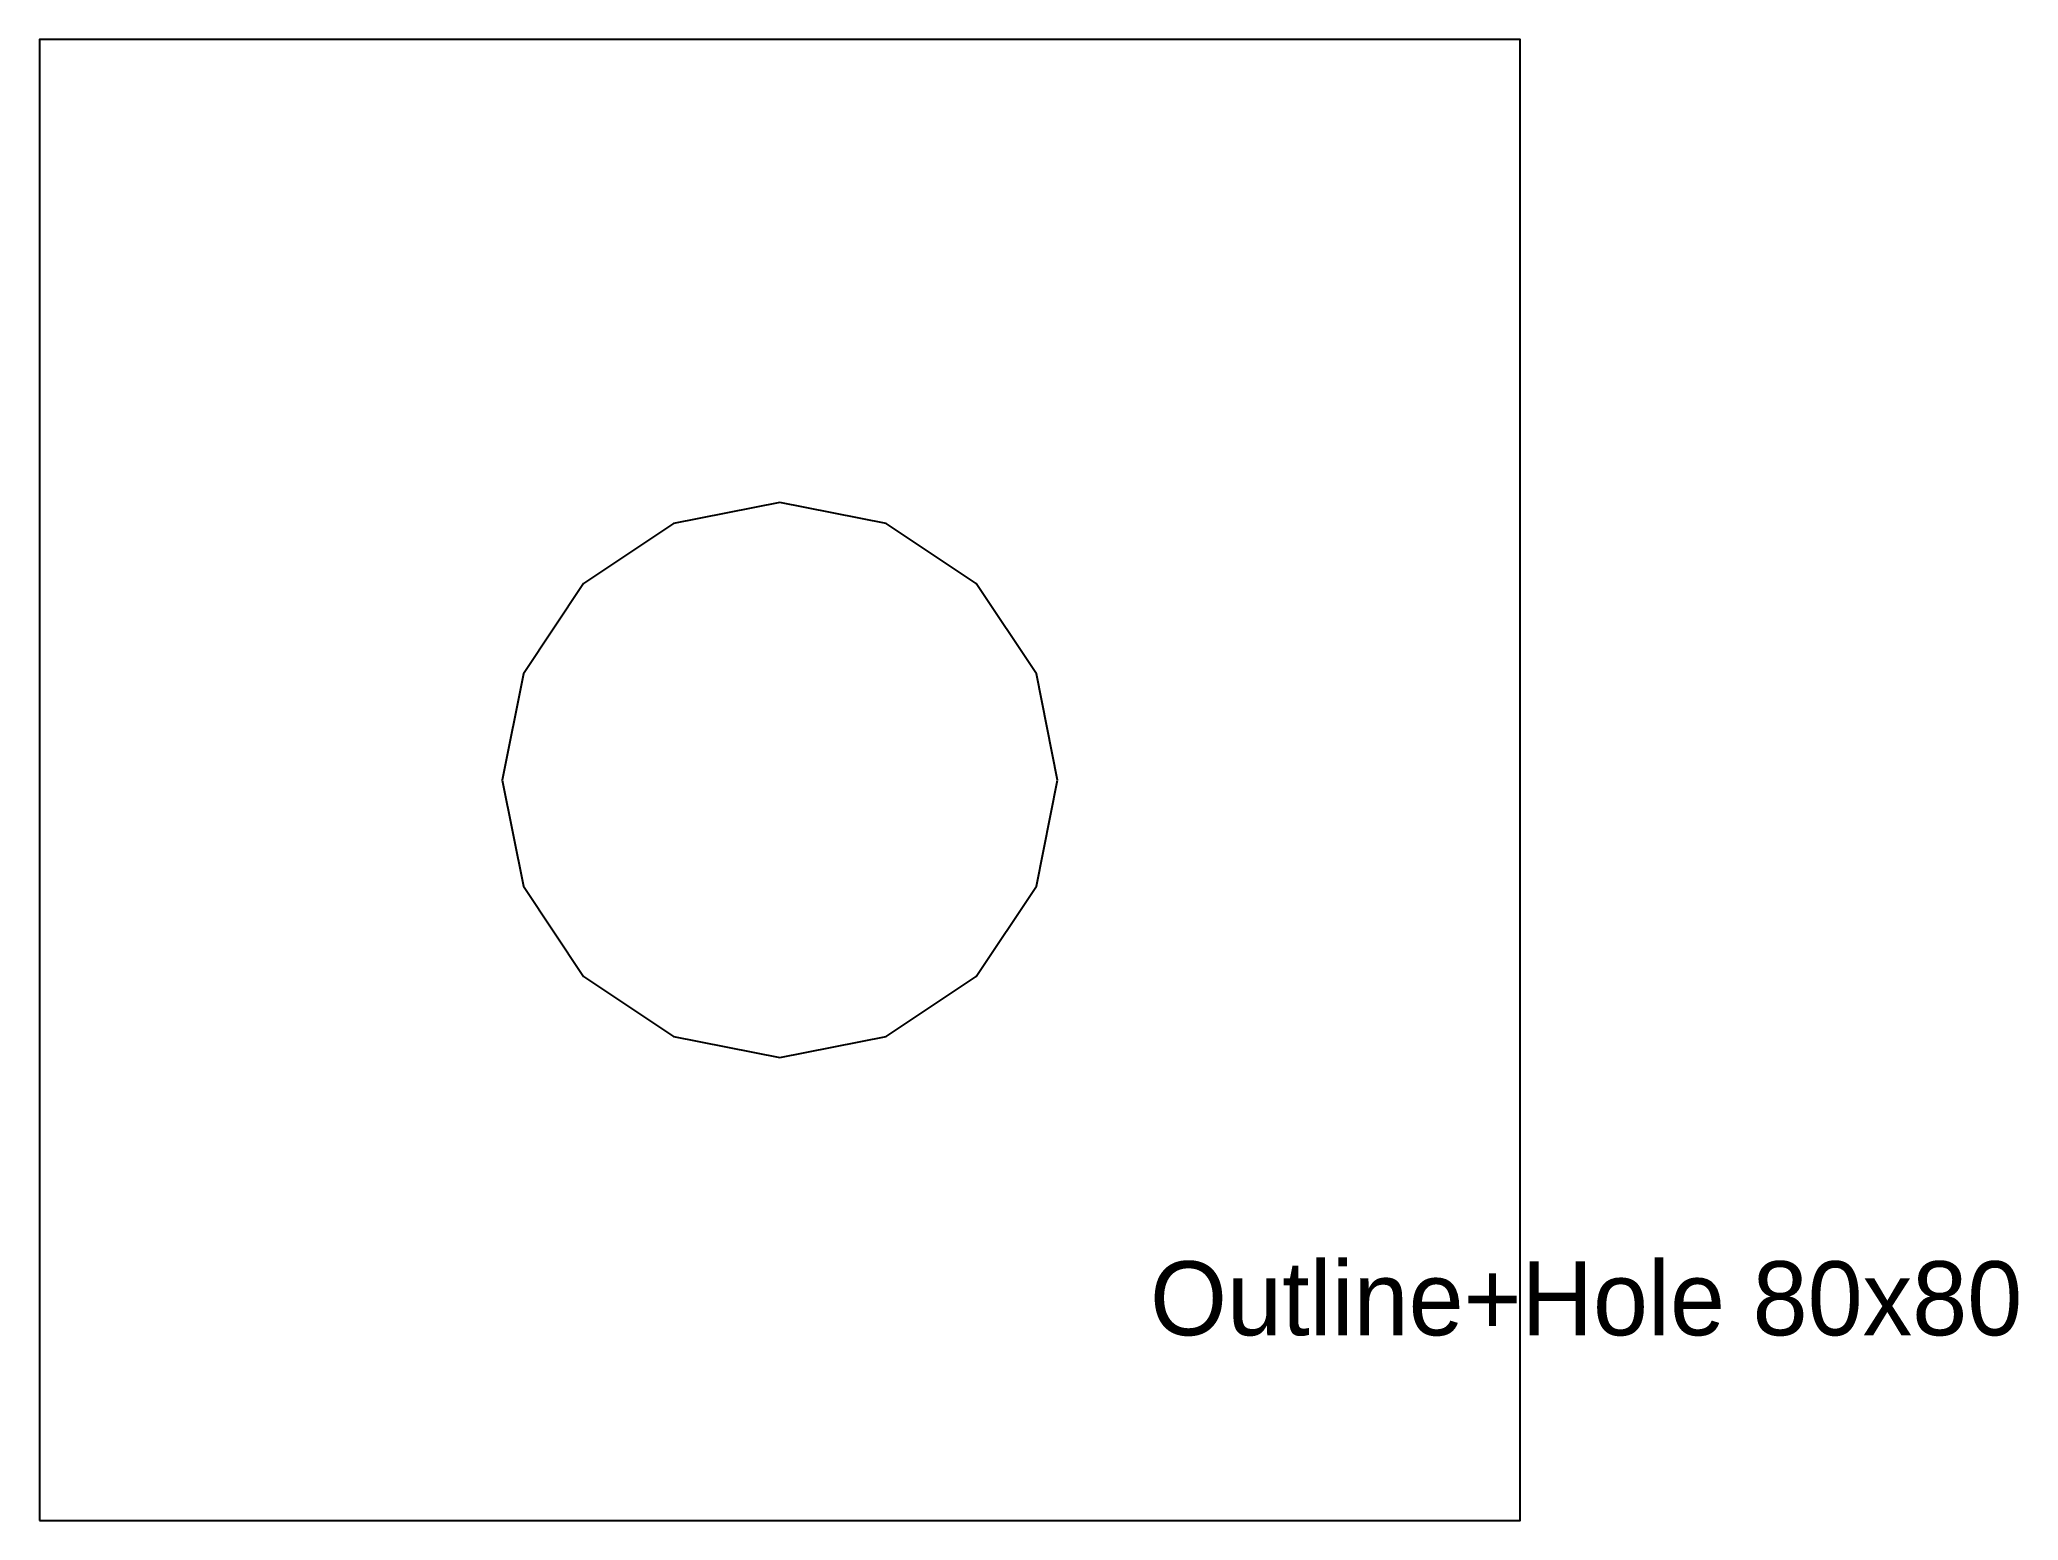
# Model space of a CAD drawing. Header units: metres. Extents: x 0 to 107, y 0 to 80.
import ezdxf

# ---------------------------------------------------------------- set-up
doc = ezdxf.new("R2010")
doc.units = ezdxf.units.M

msp = doc.modelspace()

# ---------------------------------------------------------------- linework, layer by layer
for points in [[(0, 0), (80, 0), (80, 80), (0, 80)], [(55, 40), (53.86, 45.74), (50.61, 50.61), (45.74, 53.86), (40, 55), (34.26, 53.86), (29.39, 50.61), (26.14, 45.74), (25, 40), (26.14, 34.26), (29.39, 29.39), (34.26, 26.14), (40, 25), (45.74, 26.14), (50.61, 29.39), (53.86, 34.26)]]:
    msp.add_lwpolyline(points, close=True)

# ---------------------------------------------------------------- texts
at = {"layer": 'TEXT'}
msp.add_text('Outline+Hole 80x80', height=4, dxfattribs=at).set_placement((60, 10))

doc.saveas('drawing.dxf')
